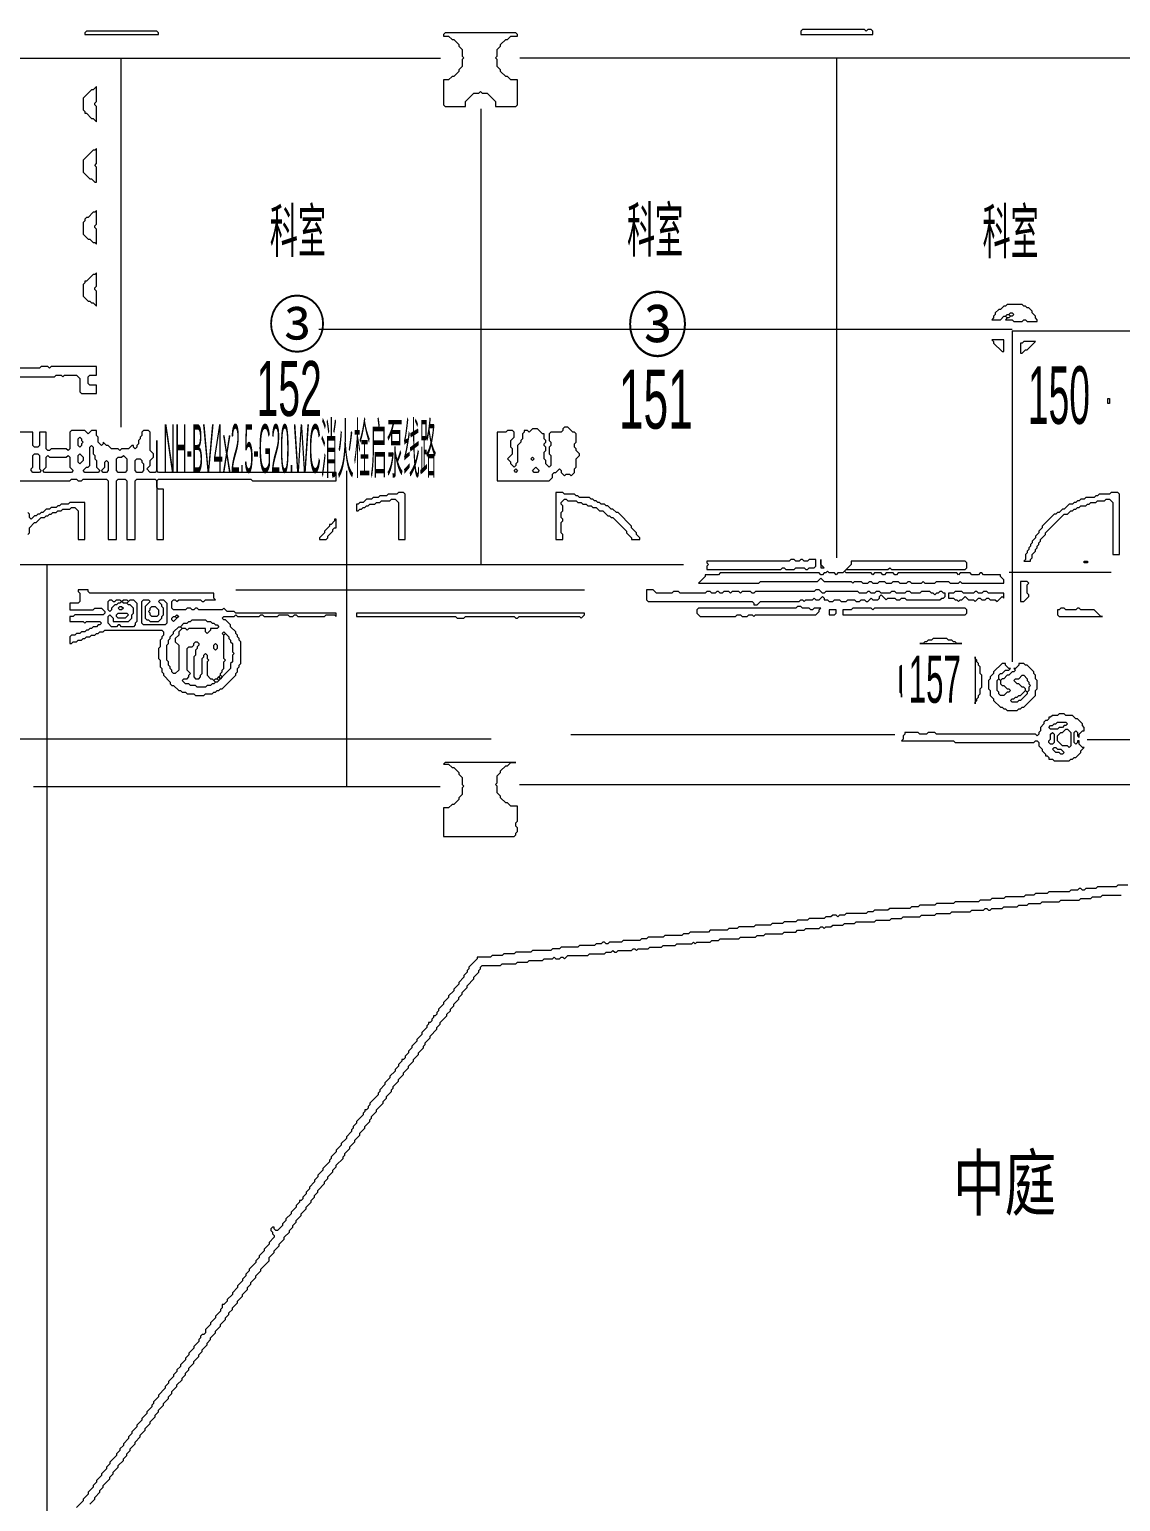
# Model space of a CAD drawing. Header units: millimetres. Extents: x 0 to 419, y 0 to 297.
# Drawn here: x 164.9 to 221.9, y 148.1 to 225 of the extents above; entities that cross this region are included whole.
import ezdxf

# ---------------------------------------------------------------- set-up
doc = ezdxf.new("R2010")
doc.units = ezdxf.units.MM
for name, color, linetype, lineweight in [('PAGE_001_OCR_TEXT', 6, 'CONTINUOUS', 0), ('PAGE_001_TRACE_CURVE', 6, 'CONTINUOUS', 0), ('PAGE_001_TRACE_STRAIGHT', 5, 'CONTINUOUS', 0), ('PAGE_001_TRACE_TEXT_SYMBOL', 6, 'CONTINUOUS', 0)]:
    doc.layers.add(name, color=color, linetype=linetype, lineweight=lineweight)
doc.styles.add('wqy-unicode', font='wqy-unicode')

msp = doc.modelspace()

# ---------------------------------------------------------------- linework, layer by layer
at = {"layer": 'PAGE_001_TRACE_CURVE', "color": 6}
for points in [[(164.202, 206.863), (166.216, 206.863), (166.304, 206.951), (166.566, 206.951), (166.654, 206.863), (166.742, 206.951), (167.355, 206.951), (167.53, 206.776), (167.53, 206.075), (167.617, 205.988), (168.405, 205.988), (168.405, 206.425), (168.055, 206.425), (167.968, 206.513), (167.968, 206.863), (168.055, 206.951), (168.405, 206.951), (168.405, 207.389), (166.041, 207.389), (165.953, 207.301), (165.866, 207.389), (165.515, 207.389), (165.428, 207.301), (157.984, 207.301)], [(163.414, 201.433), (167.004, 201.433), (167.092, 201.521), (167.355, 201.521), (167.442, 201.433), (167.617, 201.433), (167.705, 201.521), (168.931, 201.521), (169.018, 201.433), (169.018, 198.368), (169.456, 198.368), (169.456, 201.433), (169.544, 201.521), (169.894, 201.521), (169.982, 201.433), (169.982, 198.368), (170.42, 198.368), (170.42, 201.433), (170.507, 201.521), (171.471, 201.521), (171.558, 201.433), (171.558, 198.368), (171.908, 198.368), (171.908, 200.996), (171.646, 200.996), (171.558, 201.083), (171.558, 201.433), (171.646, 201.521), (176.462, 201.521), (176.55, 201.433), (180.929, 201.433), (180.929, 201.871), (171.646, 201.871), (171.558, 201.959), (171.558, 203.535), (171.558, 201.959), (171.471, 201.871), (171.208, 201.871), (171.033, 202.046), (171.208, 202.222), (171.208, 202.484), (171.383, 202.66), (171.383, 202.835), (171.208, 203.01), (171.208, 203.973), (171.12, 204.061), (170.857, 204.061), (170.77, 203.973), (170.77, 203.798), (170.682, 203.71), (170.682, 203.623), (170.595, 203.535), (170.595, 203.36), (170.507, 203.273), (170.507, 203.185), (170.42, 203.097), (170.332, 203.185), (170.332, 203.273), (170.244, 203.273), (170.069, 203.097), (169.719, 203.097), (169.631, 203.01)], [(169.631, 203.01), (169.544, 203.097), (169.194, 203.097), (169.018, 203.273), (168.931, 203.273), (168.756, 203.448), (168.756, 203.36), (168.668, 203.273), (168.493, 203.448), (168.493, 203.71), (168.405, 203.798), (168.405, 204.061), (168.143, 204.061), (167.968, 203.886), (167.792, 204.061), (167.092, 204.061), (167.004, 203.973), (167.004, 203.097), (166.917, 203.01), (166.829, 203.097), (166.041, 203.097), (165.953, 203.01), (165.866, 203.01), (165.778, 203.097), (165.778, 203.973), (165.428, 203.973), (165.428, 203.273), (165.34, 203.185), (165.165, 203.185), (165.078, 203.273), (165.078, 203.973), (164.377, 203.973)], [(164.815, 198.631), (164.902, 198.718), (164.902, 198.981), (165.165, 199.244), (165.253, 199.244), (165.515, 199.507), (165.691, 199.507), (165.778, 199.594), (165.866, 199.594), (165.953, 199.682), (166.041, 199.682), (166.128, 199.769), (166.304, 199.769), (166.391, 199.857), (166.566, 199.857), (166.654, 199.945), (167.004, 199.945), (167.092, 200.032), (167.267, 200.032), (167.442, 199.857), (167.442, 198.368), (167.792, 198.368), (167.792, 200.295), (167.004, 200.295), (166.917, 200.207), (166.566, 200.207), (166.479, 200.12), (166.391, 200.12), (166.304, 200.032), (166.041, 200.032), (165.953, 199.945), (165.778, 199.945), (165.603, 199.769), (165.515, 199.769), (165.428, 199.682), (165.34, 199.682), (165.253, 199.594), (165.165, 199.594), (164.99, 199.419), (164.902, 199.507), (164.902, 199.682), (164.815, 199.769)], [(222.264, 180.327), (221.738, 180.327), (221.651, 180.239), (220.687, 180.239), (220.6, 180.152), (220.074, 180.152), (219.987, 180.064), (219.899, 180.064), (219.812, 180.152), (219.724, 180.152), (219.636, 180.064), (219.286, 180.064), (219.199, 179.976), (218.148, 179.976), (218.06, 179.889), (217.447, 179.889), (217.359, 179.801), (216.922, 179.801), (216.834, 179.714), (215.871, 179.714), (215.783, 179.626), (215.17, 179.626), (215.083, 179.538), (214.557, 179.538), (214.47, 179.451), (213.243, 179.451), (213.156, 179.363), (212.28, 179.363), (212.193, 179.276), (211.404, 179.276), (211.317, 179.188), (210.967, 179.188), (210.879, 179.101), (209.828, 179.101), (209.74, 179.013), (209.04, 179.013), (208.952, 178.925), (208.69, 178.925), (208.602, 178.838), (207.551, 178.838), (207.464, 178.75), (207.201, 178.75), (207.113, 178.663), (207.026, 178.75), (206.851, 178.75), (206.763, 178.663), (206.5, 178.663), (206.413, 178.575), (205.624, 178.575)], [(206.5, 178.137), (206.763, 178.137), (206.851, 178.225), (207.376, 178.225), (207.464, 178.312), (207.989, 178.312), (208.077, 178.4), (209.04, 178.4), (209.127, 178.488), (209.828, 178.488), (209.916, 178.575), (210.441, 178.575), (210.529, 178.663), (211.404, 178.663), (211.492, 178.75), (212.193, 178.75), (212.28, 178.838), (212.981, 178.838), (213.068, 178.925), (214.032, 178.925), (214.119, 179.013), (214.732, 179.013), (214.82, 179.101), (214.907, 179.101), (214.995, 179.013), (215.083, 179.013), (215.17, 179.101), (215.696, 179.101), (215.783, 179.188), (216.484, 179.188), (216.571, 179.276), (217.009, 179.276), (217.097, 179.363), (217.71, 179.363), (217.797, 179.451), (218.673, 179.451), (218.761, 179.538), (219.724, 179.538), (219.812, 179.626), (220.337, 179.626), (220.425, 179.714), (220.862, 179.714), (220.95, 179.801), (221.913, 179.801)], [(205.624, 178.575), (205.537, 178.488), (205.011, 178.488), (204.924, 178.4), (204.311, 178.4), (204.223, 178.312), (203.698, 178.312), (203.61, 178.225), (202.822, 178.225), (202.735, 178.137), (201.946, 178.137), (201.859, 178.05), (201.421, 178.05), (201.333, 177.962), (200.458, 177.962), (200.37, 177.874), (199.407, 177.874), (199.319, 177.787), (199.056, 177.787), (198.969, 177.699), (198.093, 177.699), (198.006, 177.612), (197.217, 177.612), (197.13, 177.524), (196.867, 177.524), (196.779, 177.437), (195.904, 177.437), (195.816, 177.349), (195.203, 177.349), (195.116, 177.261), (195.028, 177.261), (194.94, 177.349), (194.853, 177.349), (194.765, 177.261), (194.503, 177.261), (194.415, 177.174), (193.627, 177.174), (193.539, 177.086), (192.664, 177.086), (192.576, 176.999), (192.226, 176.999), (192.138, 176.911), (191.175, 176.911), (191.087, 176.824), (190.299, 176.824), (190.211, 176.736), (189.686, 176.736), (189.598, 176.648), (189.073, 176.648), (188.985, 176.561), (188.285, 176.561), (188.285, 176.473), (187.847, 176.035), (187.847, 175.948), (187.759, 175.86), (187.759, 175.773), (187.584, 175.597), (187.584, 175.51), (187.321, 175.247), (187.321, 175.159), (187.059, 174.897), (187.059, 174.809), (186.796, 174.546), (186.796, 174.459)], [(188.46, 175.948), (188.46, 176.035), (188.548, 176.123), (189.511, 176.123), (189.598, 176.21), (190.299, 176.21), (190.387, 176.298), (190.912, 176.298), (191, 176.386), (191.7, 176.386), (191.788, 176.473), (192.226, 176.473), (192.313, 176.561), (192.401, 176.473), (192.576, 176.473), (192.664, 176.561), (192.751, 176.561), (192.839, 176.473), (193.014, 176.648), (194.065, 176.648), (194.152, 176.736), (194.94, 176.736), (195.028, 176.824), (195.291, 176.824), (195.378, 176.911), (195.466, 176.824), (195.553, 176.824), (195.641, 176.911), (196.342, 176.911), (196.429, 176.999), (196.517, 176.999), (196.604, 176.911), (196.692, 176.999), (197.217, 176.999), (197.305, 177.086), (197.918, 177.086), (198.006, 177.174), (198.619, 177.174), (198.706, 177.261), (199.494, 177.261), (199.582, 177.349), (199.669, 177.261), (199.757, 177.349), (200.458, 177.349), (200.545, 177.437), (200.895, 177.437), (200.983, 177.524), (201.946, 177.524), (202.034, 177.612), (202.822, 177.612), (202.91, 177.699), (203.26, 177.699), (203.348, 177.787), (204.223, 177.787), (204.311, 177.874), (204.924, 177.874), (205.011, 177.962), (205.362, 177.962), (205.449, 178.05), (206.15, 178.05), (206.238, 178.137), (206.325, 178.137), (206.413, 178.05), (206.5, 178.137)], [(180.929, 165.701), (181.279, 166.051), (181.279, 166.139), (181.366, 166.226), (181.366, 166.314), (181.629, 166.577), (181.629, 166.664), (181.892, 166.927), (181.892, 167.015), (182.155, 167.277), (182.155, 167.365), (182.417, 167.628), (182.417, 167.715), (182.68, 167.978), (182.68, 168.066), (182.768, 168.153), (182.768, 168.241), (183.03, 168.503), (183.03, 168.591), (183.381, 168.941), (183.381, 169.029), (183.556, 169.204), (183.556, 169.292), (183.818, 169.554), (183.818, 169.642), (183.906, 169.73), (183.906, 169.817), (184.169, 170.08), (184.169, 170.167), (184.432, 170.43), (184.432, 170.518), (184.694, 170.781), (184.694, 170.868), (184.957, 171.131), (184.957, 171.218), (185.22, 171.481), (185.22, 171.569), (185.482, 171.831), (185.482, 171.919), (185.57, 172.007), (185.57, 172.094), (185.833, 172.357), (185.833, 172.445), (186.183, 172.795), (186.183, 172.882), (186.358, 173.058), (186.358, 173.145), (186.708, 173.495), (186.708, 173.583), (186.884, 173.758), (186.884, 173.846), (187.059, 174.021), (187.059, 174.109), (187.321, 174.371), (187.321, 174.459), (187.497, 174.634), (187.497, 174.722), (187.759, 174.984), (187.759, 175.072), (188.11, 175.422), (188.11, 175.51), (188.372, 175.773), (188.372, 175.86), (188.46, 175.948)], [(186.796, 174.459), (186.533, 174.196), (186.533, 174.109), (186.271, 173.846), (186.271, 173.758), (186.183, 173.671), (186.183, 173.583), (186.095, 173.495), (186.008, 173.495), (186.008, 173.408), (185.92, 173.32), (185.92, 173.233), (185.833, 173.145), (185.745, 173.145), (185.745, 173.058), (185.658, 172.97), (185.658, 172.882), (185.395, 172.62), (185.395, 172.532), (185.132, 172.269), (185.132, 172.182), (184.869, 171.919), (184.869, 171.831), (184.694, 171.656), (184.694, 171.569), (184.519, 171.394), (184.519, 171.306), (184.432, 171.218), (184.344, 171.218), (184.344, 171.131), (184.169, 170.956), (184.169, 170.868), (183.994, 170.693), (183.994, 170.605), (183.731, 170.343), (183.731, 170.255), (183.468, 169.992), (183.468, 169.905), (183.205, 169.642), (183.205, 169.554), (183.118, 169.467), (183.118, 169.379), (182.68, 168.941), (182.68, 168.854), (182.592, 168.766), (182.592, 168.679), (182.505, 168.591), (182.417, 168.591), (182.417, 168.503), (182.33, 168.416), (182.33, 168.328), (181.979, 167.978), (181.979, 167.89), (181.804, 167.715), (181.804, 167.628), (181.717, 167.54), (181.717, 167.452), (181.454, 167.19), (181.454, 167.102), (181.191, 166.839), (181.191, 166.752), (180.929, 166.489), (180.929, 166.402), (180.666, 166.139)], [(180.666, 166.139), (180.666, 166.051), (180.578, 165.964), (180.578, 165.876), (180.228, 165.526), (180.228, 165.438), (179.965, 165.175), (179.965, 165.088), (179.79, 164.913), (179.79, 164.825), (179.527, 164.562), (179.527, 164.475), (179.352, 164.3), (179.352, 164.212), (179.177, 164.037), (179.177, 163.949), (179.089, 163.862), (179.002, 163.862), (179.002, 163.774), (178.827, 163.599), (178.827, 163.511), (178.564, 163.249), (178.564, 163.161), (178.301, 162.898), (178.301, 162.811), (178.126, 162.636), (178.126, 162.548), (177.863, 162.285), (177.776, 162.285), (177.688, 162.373), (177.688, 162.46), (177.601, 162.46), (177.513, 162.373), (177.513, 162.285), (177.601, 162.198), (177.601, 162.11), (177.688, 162.023), (177.688, 161.935), (177.426, 161.672), (177.426, 161.585), (177.163, 161.322), (177.163, 161.234), (176.9, 160.972), (176.9, 160.884), (176.725, 160.709), (176.725, 160.621), (176.375, 160.271), (176.375, 160.183), (176.2, 160.008), (176.2, 159.921), (176.024, 159.745), (176.024, 159.658), (175.762, 159.395), (175.762, 159.308), (175.499, 159.045), (175.499, 158.957), (175.236, 158.694), (175.236, 158.607), (175.061, 158.432), (174.973, 158.432), (174.973, 158.257), (174.886, 158.169), (174.886, 158.081), (174.623, 157.819)], [(173.485, 155.366), (173.485, 155.454), (173.747, 155.717), (173.747, 155.804), (173.923, 155.98), (173.923, 156.067), (174.185, 156.33), (174.185, 156.417), (174.36, 156.593), (174.36, 156.68), (174.623, 156.943), (174.623, 157.03), (174.886, 157.293), (174.886, 157.381), (175.149, 157.644), (175.149, 157.731), (175.324, 157.906), (175.324, 157.994), (175.499, 158.169), (175.499, 158.257), (175.762, 158.519), (175.762, 158.607), (176.024, 158.87), (176.024, 158.957), (176.287, 159.22), (176.287, 159.308), (176.462, 159.483), (176.462, 159.57), (176.725, 159.833), (176.725, 159.921), (176.988, 160.183), (176.988, 160.271), (177.426, 160.709), (177.426, 160.884), (177.688, 161.147), (177.688, 161.234), (177.951, 161.497), (177.951, 161.585), (178.214, 161.847), (178.214, 161.935), (178.476, 162.198), (178.476, 162.285), (178.652, 162.46), (178.652, 162.548), (178.827, 162.723), (178.827, 162.811), (179.089, 163.073), (179.089, 163.161), (179.352, 163.424), (179.352, 163.511), (179.615, 163.774), (179.615, 163.862), (179.79, 164.037), (179.79, 164.124), (179.965, 164.3), (179.965, 164.387), (180.316, 164.737), (180.316, 164.825), (180.491, 165), (180.491, 165.088), (180.753, 165.351), (180.753, 165.438), (180.929, 165.613), (180.929, 165.701)], [(174.623, 157.819), (174.623, 157.731), (174.36, 157.468), (174.36, 157.381), (174.098, 157.118), (174.098, 156.943), (174.01, 156.855), (173.923, 156.855), (173.835, 156.768), (173.835, 156.68), (173.747, 156.593), (173.747, 156.505), (173.485, 156.242), (173.485, 156.155), (173.222, 155.892), (173.222, 155.804), (173.047, 155.629), (173.047, 155.542), (172.784, 155.279), (172.784, 155.191), (172.609, 155.016), (172.609, 154.929), (172.434, 154.753), (172.434, 154.666), (172.171, 154.403), (172.171, 154.316), (171.996, 154.14), (171.996, 154.053), (171.646, 153.702), (171.646, 153.615), (171.383, 153.352), (171.383, 153.265), (171.295, 153.177), (171.295, 153.089), (171.033, 152.827), (171.033, 152.739), (170.77, 152.476), (170.77, 152.389), (170.507, 152.126), (170.507, 152.038), (170.244, 151.776), (170.244, 151.688), (170.069, 151.513), (170.069, 151.425), (169.807, 151.163), (169.807, 151.075), (169.631, 150.9), (169.631, 150.812), (169.456, 150.637), (169.456, 150.55), (169.106, 150.199), (169.106, 150.112), (168.931, 149.937), (168.931, 149.849), (168.668, 149.586), (168.668, 149.499), (168.405, 149.236), (168.405, 149.148), (168.23, 148.973), (168.23, 148.886), (167.968, 148.623), (167.968, 148.535), (167.705, 148.273), (167.705, 148.185)], [(168.055, 148.01), (168.318, 148.273), (168.318, 148.36), (168.581, 148.623), (168.581, 148.71), (168.756, 148.886), (168.756, 148.973), (169.106, 149.323), (169.106, 149.411), (169.281, 149.586), (169.281, 149.674), (169.544, 149.937), (169.544, 150.024), (169.807, 150.287), (169.807, 150.374), (169.982, 150.55), (169.982, 150.637), (170.157, 150.812), (170.157, 150.9), (170.42, 151.163), (170.42, 151.25), (170.682, 151.513), (170.682, 151.601), (170.945, 151.863), (170.945, 151.951), (171.208, 152.214), (171.208, 152.301), (171.471, 152.564), (171.471, 152.651), (171.646, 152.827), (171.646, 152.914), (171.908, 153.177), (171.908, 153.265), (172.171, 153.527), (172.171, 153.615), (172.346, 153.79), (172.346, 153.878), (172.609, 154.14), (172.609, 154.228), (172.872, 154.491), (172.872, 154.578), (173.047, 154.753), (173.047, 154.841), (173.222, 155.016), (173.222, 155.104), (173.485, 155.366)], [(167.705, 148.185), (167.355, 147.835)]]:
    msp.add_lwpolyline(points, dxfattribs=at)
for points in [[(167.442, 203.623), (167.53, 203.71), (167.617, 203.623), (167.617, 203.535), (167.705, 203.448), (167.617, 203.36), (167.617, 203.273), (167.53, 203.185), (167.442, 203.273)], [(168.055, 203.185), (168.143, 203.273), (168.23, 203.185), (168.23, 202.835), (168.318, 202.747), (168.318, 202.572), (168.405, 202.484), (168.405, 202.134), (168.581, 201.959), (168.493, 201.871), (167.792, 201.871), (167.705, 201.959), (167.88, 202.134), (167.968, 202.134), (168.055, 202.222)], [(165.078, 202.747), (165.165, 202.835), (165.34, 202.835), (165.428, 202.747), (165.428, 202.046), (165.515, 201.959), (165.428, 201.871), (165.078, 201.871), (164.99, 201.959), (164.99, 202.046), (165.078, 202.134)], [(165.778, 202.66), (165.866, 202.747), (165.953, 202.66), (166.829, 202.66), (166.917, 202.747), (167.004, 202.66), (167.004, 202.134), (167.179, 201.959), (167.092, 201.871), (165.691, 201.871), (165.603, 201.959), (165.778, 202.134)], [(167.442, 202.747), (167.53, 202.835), (167.705, 202.66), (167.705, 202.484), (167.53, 202.309), (167.442, 202.397)], [(168.843, 202.397), (168.931, 202.484), (169.018, 202.397), (169.018, 201.959), (168.931, 201.871), (168.756, 201.871), (168.668, 201.959), (168.843, 202.134)], [(169.719, 202.66), (169.807, 202.747), (169.982, 202.572), (169.982, 201.959), (169.894, 201.871), (169.544, 201.871), (169.456, 201.959), (169.456, 202.572), (169.544, 202.66)], [(170.42, 202.484), (170.507, 202.572), (170.682, 202.572), (170.77, 202.484), (170.77, 202.397), (170.857, 202.309), (170.857, 201.959), (170.77, 201.871), (170.507, 201.871), (170.42, 201.959)]]:
    msp.add_lwpolyline(points, close=True, dxfattribs=at)
at = {"layer": 'PAGE_001_TRACE_STRAIGHT', "color": 5}
for p, q in [((158.072, 223.492), (186.369, 223.492)), ((169.67, 223.492), (169.67, 204.221)), ((190.517, 223.506), (242.196, 223.506)), ((207.049, 223.506), (207.049, 197.41)), ((188.48, 220.854), (188.48, 197.056)), ((180.02, 209.346), (216.227, 209.346)), ((216.227, 209.267), (216.227, 191.975)), ((216.227, 209.267), (226.906, 209.267)), ((181.454, 201.958), (181.454, 185.472)), ((164.201, 197.056), (199.056, 197.056)), ((165.806, 197.056), (165.806, 143.105)), ((216.073, 196.66), (221.388, 196.66)), ((175.674, 195.741), (193.89, 195.741)), ((155.444, 187.958), (189.022, 187.958)), ((193.178, 188.178), (210.091, 188.178)), ((220.147, 187.918), (240.337, 187.918)), ((165.117, 185.472), (186.358, 185.472)), ((190.499, 185.57), (242.196, 185.57))]:
    msp.add_line(p, q, dxfattribs=at)
at = {"layer": 'PAGE_001_TRACE_TEXT_SYMBOL', "color": 6}
for points in [[(167.88, 224.905), (167.792, 224.817), (167.792, 224.73), (171.646, 224.73), (171.646, 224.817), (171.558, 224.905)], [(186.621, 224.817), (186.533, 224.73), (186.533, 224.642), (186.796, 224.642), (186.971, 224.467), (187.059, 224.467), (187.321, 224.204), (187.321, 224.117), (187.497, 223.941), (187.497, 223.591), (187.584, 223.504), (187.497, 223.416), (187.497, 223.066), (187.321, 222.89), (187.321, 222.803), (187.059, 222.54), (186.971, 222.54), (186.796, 222.365), (186.533, 222.365), (186.533, 221.051), (186.621, 220.964), (187.672, 220.964), (187.672, 221.226), (188.11, 221.664), (188.372, 221.664), (188.46, 221.752), (188.548, 221.664), (188.81, 221.664), (189.248, 221.226), (189.248, 220.964), (190.299, 220.964), (190.387, 221.051), (190.387, 222.365), (190.036, 222.365), (189.861, 222.54), (189.774, 222.54), (189.511, 222.803), (189.511, 222.89), (189.336, 223.066), (189.336, 223.416), (189.248, 223.504), (189.336, 223.591), (189.336, 223.941), (189.511, 224.117), (189.511, 224.204), (189.774, 224.467), (189.861, 224.467), (190.036, 224.642), (190.387, 224.642), (190.387, 224.73), (190.299, 224.817)], [(205.274, 224.992), (205.187, 224.905), (205.187, 224.73), (208.952, 224.73), (208.952, 224.905), (208.865, 224.992), (208.69, 224.992), (208.602, 224.905), (208.514, 224.992)], [(168.405, 222.015), (168.23, 221.839), (168.143, 221.839), (167.705, 221.402), (167.705, 220.789), (167.792, 220.701), (167.792, 220.613), (167.88, 220.613), (168.143, 220.351), (168.23, 220.351), (168.405, 220.175), (168.405, 220.964), (168.318, 221.051), (168.318, 221.139), (168.405, 221.226)], [(168.405, 218.774), (168.318, 218.687), (168.23, 218.687), (167.705, 218.161), (167.705, 217.548), (168.055, 217.198), (168.143, 217.198), (168.318, 217.023), (168.405, 217.023), (168.405, 217.811), (168.318, 217.898), (168.405, 217.986)], [(168.405, 215.534), (168.318, 215.446), (168.23, 215.446), (167.968, 215.183), (167.88, 215.183), (167.792, 215.096), (167.792, 215.008), (167.705, 214.921), (167.705, 214.308), (167.968, 214.045), (168.055, 214.045), (168.23, 213.87), (168.318, 213.87), (168.405, 213.782), (168.405, 214.57), (168.318, 214.658), (168.318, 214.746), (168.405, 214.833)], [(168.405, 212.293), (168.318, 212.206), (168.23, 212.206), (167.88, 211.855), (167.792, 211.855), (167.792, 211.768), (167.705, 211.68), (167.705, 211.067), (167.968, 210.804), (168.055, 210.804), (168.143, 210.717), (168.23, 210.717), (168.405, 210.542), (168.405, 211.33), (168.318, 211.418), (168.318, 211.505), (168.405, 211.593)], [(215.958, 210.629), (215.871, 210.542), (215.783, 210.542), (215.608, 210.367), (215.52, 210.367), (215.345, 210.191), (215.345, 210.104), (215.258, 210.016), (215.258, 209.929), (215.17, 209.841), (215.608, 209.841), (215.783, 210.016), (215.871, 210.016), (215.958, 209.929), (215.871, 209.841), (216.221, 209.841), (216.309, 209.753), (216.746, 209.753), (216.834, 209.841), (216.922, 209.841), (217.009, 209.753), (217.535, 209.753), (217.535, 209.841), (217.447, 209.929), (217.447, 210.016), (217.272, 210.191), (217.272, 210.279), (217.097, 210.454), (217.009, 210.454), (216.922, 210.542), (216.834, 210.542), (216.746, 210.629)], [(215.871, 210.016), (215.958, 210.104), (216.046, 210.104), (216.133, 210.016), (216.046, 209.929), (215.958, 209.929)], [(216.046, 210.104), (216.133, 210.191), (216.221, 210.191), (216.309, 210.104), (216.221, 210.016), (216.133, 210.016)], [(215.17, 208.79), (215.258, 208.703), (215.258, 208.615), (215.696, 208.177), (215.783, 208.177), (215.783, 208.79)], [(216.834, 208.703), (216.746, 208.615), (216.659, 208.615), (216.659, 208.089), (216.746, 208.089), (216.922, 208.265), (217.009, 208.265), (217.447, 208.703)], [(221.213, 205.725), (221.3, 205.725), (221.3, 205.462), (221.213, 205.462)], [(191.087, 202.572), (191.175, 202.66), (191.262, 202.572), (191.175, 202.484)], [(191.35, 202.134), (191.525, 201.959), (191.437, 201.871), (191.262, 201.871), (191.175, 201.959)], [(190.211, 201.959), (190.299, 202.046), (190.387, 201.959), (190.299, 201.871)], [(184.169, 200.82), (184.081, 200.733), (183.643, 200.733), (183.556, 200.645), (183.205, 200.645), (183.118, 200.558), (182.855, 200.558), (182.768, 200.47), (182.505, 200.47), (182.33, 200.295), (182.155, 200.295), (182.067, 200.207), (181.979, 200.207), (181.979, 199.857), (182.067, 199.857), (182.155, 199.945), (182.242, 199.945), (182.33, 200.032), (182.417, 200.032), (182.505, 200.12), (182.592, 200.12), (182.68, 200.207), (182.943, 200.207), (183.03, 200.295), (183.205, 200.295), (183.293, 200.382), (183.731, 200.382), (183.818, 200.47), (183.994, 200.47), (184.169, 200.295), (184.169, 198.368), (184.519, 198.368), (184.519, 200.733), (184.432, 200.82)], [(192.401, 200.82), (192.401, 198.368), (192.751, 198.368), (192.751, 198.631), (192.664, 198.718), (192.664, 199.244), (192.751, 199.331), (192.751, 199.419), (192.664, 199.507), (192.664, 199.769), (192.751, 199.857), (192.751, 200.12), (192.664, 200.207), (192.664, 200.295), (192.839, 200.47), (192.926, 200.47), (193.014, 200.382), (193.452, 200.382), (193.539, 200.295), (193.714, 200.295), (193.802, 200.207), (193.977, 200.207), (194.065, 200.12), (194.24, 200.12), (194.327, 200.032), (194.503, 200.032), (194.678, 199.857), (194.853, 199.857), (195.116, 199.594), (195.203, 199.594), (195.291, 199.507), (195.378, 199.507), (196.079, 198.806), (196.079, 198.718), (196.342, 198.456), (196.342, 198.368), (196.779, 198.368), (196.779, 198.456), (196.604, 198.631), (196.604, 198.718), (196.342, 198.981), (196.342, 199.069), (195.641, 199.769), (195.553, 199.769), (195.378, 199.945), (195.291, 199.945), (195.116, 200.12), (195.028, 200.12), (194.94, 200.207), (194.765, 200.207), (194.678, 200.295), (194.59, 200.295), (194.503, 200.382), (194.415, 200.382), (194.327, 200.47), (194.24, 200.47), (194.152, 200.558), (193.627, 200.558), (193.539, 200.645), (193.452, 200.645), (193.364, 200.733), (192.839, 200.733), (192.751, 200.82)], [(180.841, 199.419), (180.841, 199.331), (180.666, 199.156), (180.578, 199.156), (180.578, 199.069), (180.316, 198.806), (180.316, 198.718), (180.053, 198.456), (180.053, 198.368), (180.403, 198.368), (180.491, 198.456), (180.491, 198.543), (180.753, 198.806), (180.753, 198.894), (180.841, 198.981), (180.929, 198.981), (180.929, 199.419)], [(204.661, 197.317), (204.574, 197.23), (200.282, 197.23), (200.282, 197.142), (200.37, 197.054), (200.282, 196.967), (200.282, 196.792), (204.136, 196.792), (204.223, 196.879), (204.311, 196.879), (204.398, 196.792), (204.836, 196.792), (204.924, 196.879), (205.362, 196.879), (205.449, 196.792), (205.537, 196.792), (205.624, 196.879), (205.887, 196.879), (205.975, 196.967), (205.975, 197.317), (205.624, 197.317), (205.537, 197.23), (205.362, 197.23), (205.274, 197.317), (205.187, 197.317), (205.099, 197.23), (204.924, 197.23), (204.836, 197.317)], [(206.238, 197.317), (206.238, 196.879), (206.413, 196.879), (206.238, 197.054)], [(219.987, 197.23), (220.162, 197.23), (220.162, 197.142), (219.987, 197.142)], [(216.659, 196.179), (216.659, 195.128), (216.834, 195.128), (217.097, 195.39), (217.097, 195.478), (217.009, 195.566), (217.009, 196.003), (217.097, 196.091), (217.009, 196.179)], [(170.157, 195.215), (170.332, 195.215), (170.507, 195.04), (170.507, 194.077), (170.42, 193.989), (170.42, 193.902), (170.332, 193.814), (169.719, 193.814), (169.631, 193.902), (169.544, 193.902), (169.456, 193.814), (169.194, 193.814), (169.018, 193.989), (169.018, 194.339), (169.106, 194.427), (169.281, 194.252), (169.281, 194.077), (170.069, 194.077), (170.244, 194.252), (170.244, 194.427), (170.332, 194.515), (170.332, 194.777), (170.157, 194.953), (170.069, 194.953), (169.982, 195.04)], [(169.018, 195.128), (169.106, 195.215), (169.194, 195.215), (169.281, 195.128), (169.369, 195.128), (169.456, 195.215), (169.631, 195.215), (169.719, 195.128), (169.631, 195.04), (169.544, 195.04), (169.456, 194.953), (169.369, 194.953), (169.194, 194.777), (169.194, 194.69), (169.106, 194.602), (169.018, 194.69)], [(169.719, 195.128), (169.807, 195.215), (169.982, 195.215), (170.069, 195.128), (169.982, 195.04), (169.807, 195.04)], [(170.77, 195.128), (170.857, 195.215), (171.12, 195.215), (171.208, 195.128), (170.945, 194.865), (170.945, 194.252), (171.033, 194.164), (171.12, 194.164), (171.208, 194.077), (171.646, 194.077), (171.821, 194.252), (171.821, 194.339), (171.908, 194.427), (171.908, 194.777), (171.821, 194.865), (171.821, 194.953), (171.646, 195.128), (171.733, 195.215), (171.908, 195.215), (172.084, 195.04), (172.084, 193.989), (171.996, 193.902), (170.857, 193.902), (170.77, 193.989)], [(213.243, 195.653), (213.156, 195.566), (212.893, 195.566), (212.893, 195.303), (213.156, 195.303), (213.243, 195.215), (213.331, 195.215), (213.419, 195.128), (213.506, 195.215), (213.594, 195.215), (213.769, 195.39), (213.944, 195.215), (214.207, 195.215), (214.294, 195.128), (214.47, 195.303), (214.557, 195.303), (214.645, 195.215), (214.82, 195.215), (214.907, 195.303), (214.995, 195.303), (215.083, 195.215), (215.345, 195.215), (215.433, 195.128), (215.696, 195.39), (215.783, 195.303), (215.783, 195.566), (214.995, 195.566), (214.907, 195.653), (214.732, 195.653), (214.645, 195.566), (214.47, 195.566), (214.382, 195.653), (214.294, 195.653), (214.207, 195.566), (213.681, 195.566), (213.594, 195.653)], [(169.456, 194.427), (169.544, 194.515), (169.982, 194.515), (170.069, 194.427), (169.894, 194.252), (169.544, 194.252), (169.456, 194.339)], [(169.544, 194.777), (169.631, 194.865), (169.719, 194.865), (169.807, 194.777), (169.719, 194.69), (169.631, 194.69)], [(171.208, 194.777), (171.295, 194.865), (171.471, 194.865), (171.646, 194.69), (171.646, 194.427), (171.558, 194.339), (171.295, 194.339), (171.208, 194.427), (171.208, 194.515), (171.12, 194.602), (171.208, 194.69)], [(181.979, 194.515), (181.979, 194.339), (187.146, 194.339), (187.234, 194.252), (187.584, 194.252), (187.672, 194.339), (190.211, 194.339), (190.299, 194.252), (190.387, 194.252), (190.474, 194.339), (193.627, 194.339), (193.714, 194.252), (193.89, 194.427), (193.89, 194.515)], [(205.011, 194.865), (204.924, 194.777), (199.845, 194.777), (199.757, 194.69), (199.757, 194.515), (199.932, 194.339), (201.771, 194.339), (201.859, 194.427), (202.034, 194.427), (202.122, 194.339), (202.384, 194.339), (202.472, 194.427), (202.647, 194.427), (202.735, 194.339), (202.822, 194.427), (205.975, 194.427), (206.15, 194.602), (206.15, 194.69), (206.238, 194.777), (205.887, 194.777), (205.8, 194.69), (205.712, 194.69), (205.624, 194.777), (205.274, 194.777), (205.187, 194.865)], [(206.675, 194.69), (206.675, 194.427), (206.938, 194.427), (207.026, 194.515), (207.026, 194.69)], [(207.901, 194.777), (207.814, 194.69), (207.376, 194.69), (207.376, 194.427), (213.769, 194.427), (213.856, 194.515), (213.856, 194.69), (213.769, 194.777), (209.04, 194.777), (208.952, 194.69), (208.865, 194.777)], [(218.761, 194.777), (218.673, 194.69), (218.585, 194.69), (218.585, 194.427), (218.673, 194.339), (220.95, 194.339), (220.862, 194.339), (220.512, 194.69), (219.812, 194.69), (219.724, 194.777), (219.636, 194.777), (219.549, 194.69), (219.023, 194.69), (218.936, 194.777)], [(172.697, 193.814), (172.784, 193.814), (172.872, 193.726), (172.697, 193.551), (172.697, 193.376), (172.521, 193.201), (172.521, 193.026), (172.697, 192.851), (172.697, 191.537), (172.521, 191.362), (172.434, 191.362), (172.346, 191.449), (172.346, 191.537), (172.259, 191.624), (172.259, 191.712), (172.171, 191.8), (172.171, 191.975), (172.084, 192.062), (172.084, 192.851), (172.171, 192.938), (172.171, 193.113), (172.259, 193.201), (172.259, 193.288), (172.434, 193.464), (172.434, 193.551)], [(172.346, 194.252), (172.434, 194.339), (172.521, 194.339), (172.609, 194.252), (172.434, 194.077), (172.346, 194.164)], [(172.521, 194.339), (172.609, 194.427), (172.697, 194.339), (172.609, 194.252)], [(173.31, 194.077), (173.397, 194.164), (174.098, 194.164), (174.185, 194.077), (174.36, 194.077), (174.448, 193.989), (174.536, 193.989), (174.623, 193.902), (174.711, 193.902), (174.798, 193.814), (174.711, 193.726), (174.36, 193.726), (174.36, 193.639), (174.185, 193.464), (174.098, 193.551), (174.098, 193.726), (173.222, 193.726), (173.134, 193.639), (173.047, 193.726), (172.872, 193.726), (172.784, 193.814), (172.959, 193.989), (173.134, 193.989), (173.222, 194.077)], [(173.485, 192.938), (173.572, 193.026), (173.66, 193.026), (173.747, 192.938), (173.747, 192.851), (173.66, 192.763), (173.66, 192.675), (173.572, 192.588), (173.572, 192.325), (173.485, 192.238), (173.485, 191.187), (173.572, 191.099), (173.747, 191.099), (173.835, 191.187), (173.835, 191.274), (173.923, 191.362), (173.923, 192.15), (174.01, 192.238), (174.01, 192.325), (174.098, 192.413), (174.185, 192.325), (174.185, 192.15), (174.273, 192.062), (174.185, 191.975), (174.185, 191.274), (174.36, 191.099), (174.448, 191.099), (174.623, 190.924), (174.536, 190.836), (174.448, 190.836), (174.36, 190.749), (174.185, 190.749), (174.098, 190.661), (173.66, 190.661), (173.572, 190.749), (173.31, 190.749), (173.222, 190.836), (173.047, 190.836), (172.872, 191.011), (172.959, 191.099), (173.134, 191.099), (173.222, 191.187), (173.222, 191.274), (173.31, 191.362), (173.134, 191.537), (173.134, 192.675), (173.222, 192.763), (173.397, 192.763), (173.485, 192.851)], [(174.536, 192.851), (174.623, 192.938), (174.711, 192.851), (174.711, 192.675), (174.623, 192.588), (174.536, 192.675)], [(175.061, 193.376), (175.149, 193.464), (175.324, 193.288), (175.324, 193.201), (175.411, 193.113), (175.411, 193.026), (175.499, 192.938), (175.499, 192.5), (175.587, 192.413), (175.499, 192.325), (175.499, 191.975), (175.411, 191.887), (175.411, 191.624), (174.973, 191.187), (174.886, 191.274), (174.886, 191.362), (174.973, 191.449), (174.973, 191.537), (175.061, 191.624), (175.061, 191.975), (175.149, 192.062), (175.061, 192.15)], [(174.973, 193.464), (175.061, 193.551), (175.149, 193.464), (175.061, 193.376)], [(212.105, 193.201), (212.017, 193.113), (211.842, 193.113), (211.755, 193.026), (211.667, 193.026), (211.58, 192.938), (211.404, 192.938), (213.594, 192.938), (213.331, 192.938), (213.243, 193.026), (213.156, 193.026), (213.068, 193.113), (212.893, 193.113), (212.806, 193.201)], [(214.294, 192.238), (214.294, 189.785), (214.294, 189.873), (214.382, 189.96), (214.382, 190.048), (214.47, 190.136), (214.47, 190.223), (214.557, 190.311), (214.557, 190.574), (214.645, 190.661), (214.645, 191.274), (214.557, 191.362), (214.557, 191.712), (214.47, 191.8), (214.47, 191.887), (214.382, 191.975), (214.382, 192.062), (214.294, 192.15)], [(210.441, 191.8), (210.354, 191.712), (210.354, 190.398), (210.441, 190.311), (210.441, 190.136)], [(215.696, 191.887), (215.258, 191.449), (215.258, 191.362), (215.083, 191.187), (215.083, 191.099), (214.995, 191.011), (214.995, 190.574), (215.083, 190.486), (215.083, 190.223), (215.258, 190.048), (215.258, 189.96), (215.608, 189.61), (215.696, 189.61), (215.783, 189.523), (215.871, 189.523), (215.958, 189.435), (216.484, 189.435), (216.571, 189.523), (216.659, 189.523), (216.746, 189.61), (216.834, 189.61), (217.447, 190.223), (217.447, 190.486), (217.535, 190.574), (217.535, 191.011), (217.447, 191.099), (217.447, 191.274), (217.359, 191.362), (217.359, 191.449), (217.009, 191.8), (216.922, 191.8), (216.834, 191.887), (216.571, 191.887), (216.571, 191.8), (216.396, 191.624), (216.309, 191.624), (216.396, 191.537), (216.309, 191.449), (216.221, 191.449), (216.046, 191.274), (215.958, 191.274), (215.783, 191.099), (215.696, 191.099), (215.608, 191.011), (215.52, 191.099), (215.52, 191.274), (215.608, 191.362), (215.696, 191.362), (215.871, 191.537), (216.046, 191.537), (216.133, 191.624), (216.046, 191.624), (215.871, 191.8), (215.871, 191.887)], [(174.536, 191.011), (174.623, 191.099), (174.711, 191.099), (174.798, 191.011), (174.711, 190.924), (174.623, 190.924)], [(174.711, 191.099), (174.798, 191.187), (174.886, 191.099), (174.798, 191.011)], [(174.798, 191.187), (174.886, 191.274), (174.973, 191.187), (174.886, 191.099)], [(215.433, 191.011), (215.52, 191.099), (215.608, 191.011), (215.608, 190.836), (215.696, 190.749), (215.783, 190.749), (215.958, 190.574), (216.046, 190.574), (216.133, 190.486), (216.046, 190.398), (215.958, 190.398), (215.783, 190.223), (215.608, 190.223), (215.52, 190.311), (215.52, 190.398), (215.433, 190.486)], [(216.746, 191.274), (216.834, 191.274), (217.009, 191.099), (217.009, 191.011), (217.097, 190.924), (217.097, 190.836), (217.184, 190.749), (217.097, 190.661), (217.097, 190.486), (217.009, 190.398), (216.922, 190.486), (216.922, 190.574), (216.834, 190.661), (216.746, 190.661), (216.571, 190.836), (216.484, 190.836), (216.309, 191.011), (216.396, 191.099), (216.571, 191.099)], [(216.922, 190.486), (217.009, 190.398), (217.009, 190.311), (216.659, 189.96), (216.571, 189.96), (216.484, 189.873), (216.221, 189.873), (216.133, 189.96), (216.221, 190.048), (216.309, 190.048), (216.396, 190.136), (216.484, 190.136), (216.571, 190.223), (216.659, 190.223)], [(218.498, 188.734), (218.585, 188.822), (219.023, 188.822), (219.111, 188.734), (219.023, 188.647), (218.936, 188.647), (218.848, 188.559), (218.673, 188.559), (218.585, 188.472), (218.235, 188.472), (218.148, 188.559), (218.235, 188.647), (218.323, 188.647), (218.41, 188.734)], [(218.235, 188.209), (218.323, 188.296), (218.41, 188.209), (218.41, 187.771), (218.323, 187.683), (218.235, 187.683), (218.148, 187.771), (218.148, 187.859), (218.235, 187.946)], [(219.023, 188.472), (219.111, 188.472), (219.286, 188.296), (219.286, 187.596), (219.199, 187.508), (219.111, 187.596), (218.848, 187.596), (218.585, 187.859), (218.585, 188.121), (218.761, 188.296), (218.848, 188.296)], [(218.323, 187.421), (218.41, 187.508), (218.498, 187.508), (218.585, 187.421), (218.761, 187.421), (218.936, 187.245), (218.848, 187.158), (218.761, 187.158), (218.673, 187.245), (218.498, 187.245)], [(186.621, 186.72), (186.533, 186.632), (186.796, 186.632), (186.971, 186.457), (187.059, 186.457), (187.321, 186.195), (187.321, 186.107), (187.497, 185.932), (187.497, 185.581), (187.584, 185.494), (187.497, 185.406), (187.497, 185.056), (187.321, 184.881), (187.321, 184.793), (187.059, 184.531), (186.971, 184.531), (186.796, 184.355), (186.533, 184.355), (186.533, 182.867), (190.211, 182.867), (190.299, 182.954), (190.299, 183.042), (190.387, 183.129), (190.387, 183.304), (190.299, 183.392), (190.299, 183.567), (190.387, 183.655), (190.387, 184.443), (190.036, 184.443), (189.861, 184.618), (189.774, 184.618), (189.511, 184.881), (189.511, 184.968), (189.336, 185.144), (189.336, 185.494), (189.248, 185.581), (189.336, 185.669), (189.336, 186.019), (189.511, 186.195), (189.511, 186.282), (189.774, 186.545), (189.861, 186.545), (190.036, 186.72), (190.299, 186.72)]]:
    msp.add_lwpolyline(points, close=True, dxfattribs=at)
for points in [[(192.839, 204.236), (192.751, 204.148), (192.751, 204.061), (192.664, 203.973), (192.138, 203.973), (192.05, 203.886), (192.05, 203.535), (192.138, 203.448), (192.138, 203.273), (192.05, 203.185), (192.05, 202.835), (192.138, 202.747), (192.138, 202.222), (192.05, 202.134), (191.875, 202.309), (191.875, 202.484), (191.788, 202.572), (191.788, 202.922), (191.875, 203.01), (191.875, 203.185), (191.788, 203.273), (191.788, 203.36), (191.875, 203.448), (191.875, 203.535), (191.788, 203.623), (191.788, 203.886), (191.7, 203.886), (191.437, 204.148), (191.175, 204.148), (191, 203.973), (190.912, 204.061), (190.737, 204.061), (190.737, 203.973), (190.649, 203.886), (190.649, 203.623), (190.562, 203.535), (190.562, 203.448), (190.387, 203.273), (190.387, 202.397), (190.299, 202.309), (190.299, 202.222), (190.211, 202.134), (190.036, 202.309), (190.036, 202.397), (189.861, 202.572), (190.124, 202.835), (190.124, 203.097), (190.036, 203.185), (190.036, 203.535), (190.211, 203.71), (190.211, 203.973), (190.124, 204.061), (189.861, 204.061), (189.774, 203.973), (189.336, 203.973), (189.336, 201.433), (192.05, 201.433), (192.226, 201.609), (192.226, 201.784), (192.313, 201.871), (192.401, 201.871), (192.576, 202.046), (192.664, 201.959), (192.664, 201.871)], [(192.664, 201.871), (192.839, 201.696), (192.926, 201.784), (193.101, 201.784), (193.189, 201.696), (193.364, 201.871), (193.364, 202.046), (193.452, 202.134), (193.452, 202.572), (193.627, 202.747), (193.627, 202.835), (193.452, 203.01), (193.452, 203.097), (193.364, 203.185), (193.364, 203.36), (193.452, 203.448), (193.452, 203.886), (193.364, 203.973), (193.277, 203.973), (193.014, 204.236), (192.839, 204.236)], [(221.388, 200.82), (221.3, 200.733), (220.775, 200.733), (220.687, 200.645), (220.6, 200.645), (220.512, 200.558), (220.074, 200.558), (219.987, 200.47), (219.812, 200.47), (219.724, 200.382), (219.636, 200.382), (219.549, 200.295), (219.461, 200.295), (219.374, 200.207), (219.199, 200.207), (218.936, 199.945), (218.848, 199.945), (218.673, 199.769), (218.585, 199.769), (218.498, 199.682), (218.41, 199.682), (217.797, 199.069), (217.797, 198.981), (217.622, 198.806), (217.622, 198.718), (217.447, 198.543), (217.447, 198.456), (217.272, 198.281), (217.272, 198.193), (217.184, 198.105), (217.184, 198.018), (217.097, 197.93), (217.097, 197.843), (217.009, 197.755), (217.009, 197.667), (216.922, 197.58), (216.922, 197.317), (216.834, 197.23), (217.184, 197.23), (217.184, 197.317), (217.272, 197.405), (217.272, 197.58), (217.447, 197.755), (217.447, 197.843), (217.535, 197.93), (217.535, 198.018), (217.622, 198.105), (217.622, 198.193), (217.71, 198.281), (217.71, 198.368), (217.972, 198.631), (217.972, 198.718), (218.936, 199.682), (219.111, 199.682), (219.286, 199.857), (219.374, 199.857), (219.461, 199.945), (219.549, 199.945), (219.636, 200.032), (219.724, 200.032), (219.812, 200.12), (220.074, 200.12), (220.162, 200.207), (220.249, 200.207)], [(220.249, 200.207), (220.337, 200.295), (220.6, 200.295), (220.687, 200.382), (221.038, 200.382), (221.125, 200.47), (221.3, 200.47), (221.475, 200.295), (221.475, 197.58), (221.826, 197.58), (221.826, 200.733), (221.738, 200.82), (221.388, 200.82)], [(207.814, 197.23), (207.814, 197.054), (207.376, 196.617), (207.113, 196.617), (207.026, 196.529), (206.938, 196.617), (206.675, 196.617), (206.588, 196.704), (206.5, 196.617), (206.413, 196.617), (206.325, 196.529), (206.238, 196.529), (206.15, 196.617), (200.983, 196.617), (200.895, 196.529), (200.195, 196.529), (200.195, 196.441), (199.845, 196.091), (202.997, 196.091), (203.085, 196.179), (206.062, 196.179), (206.238, 196.354), (206.413, 196.179), (207.814, 196.179), (207.901, 196.091), (207.989, 196.179), (208.339, 196.179), (208.427, 196.091), (208.69, 196.091), (208.777, 196.179), (208.865, 196.179), (208.952, 196.091), (209.215, 196.091), (209.303, 196.179), (209.565, 196.179), (209.653, 196.091), (209.916, 196.091), (210.003, 196.179), (210.266, 196.179), (210.354, 196.091), (210.704, 196.091), (210.791, 196.179), (210.879, 196.179), (210.967, 196.091), (211.492, 196.091), (211.58, 196.179), (211.667, 196.091), (212.193, 196.091), (212.28, 196.179), (212.893, 196.179), (212.981, 196.091), (213.419, 196.091), (213.506, 196.179), (213.594, 196.091), (215.783, 196.091), (215.783, 196.266), (215.608, 196.441), (215.608, 196.529), (214.732, 196.529), (214.645, 196.617), (214.557, 196.617), (214.47, 196.529), (214.119, 196.529), (214.032, 196.617)], [(214.032, 196.617), (213.506, 196.617), (213.419, 196.529), (213.331, 196.617), (210.266, 196.617), (210.178, 196.529), (210.091, 196.529), (210.003, 196.617), (209.653, 196.617), (209.565, 196.529), (209.478, 196.529), (209.39, 196.617), (209.04, 196.617), (208.952, 196.529), (208.865, 196.617), (207.551, 196.617), (207.464, 196.704), (207.551, 196.792), (209.74, 196.792), (209.828, 196.879), (209.916, 196.792), (213.769, 196.792), (213.856, 196.879), (213.856, 197.142), (213.769, 197.23), (207.814, 197.23)], [(167.442, 195.741), (167.442, 195.653), (167.53, 195.566), (167.53, 195.128), (167.442, 195.04), (167.004, 195.04), (167.004, 194.69), (168.23, 194.69), (168.318, 194.777), (168.668, 194.777), (168.843, 194.602), (168.843, 194.515), (168.756, 194.427), (167.267, 194.427), (167.179, 194.339), (167.004, 194.339), (167.004, 194.077), (167.705, 194.077), (167.792, 193.989), (167.88, 194.077), (168.581, 194.077), (168.668, 193.989), (168.581, 193.902), (168.493, 193.902), (168.405, 193.814), (168.23, 193.814), (168.143, 193.726), (168.055, 193.726), (167.968, 193.639), (167.88, 193.639), (167.792, 193.551), (167.617, 193.551), (167.53, 193.464), (167.355, 193.464), (167.267, 193.376), (167.092, 193.376), (167.004, 193.288), (167.004, 192.938), (167.092, 192.938), (167.179, 193.026), (167.355, 193.026), (167.442, 193.113), (167.617, 193.113), (167.705, 193.201), (167.792, 193.201), (167.88, 193.288), (168.055, 193.288), (168.143, 193.376), (168.318, 193.376), (168.405, 193.464), (168.493, 193.464), (168.581, 193.551), (168.756, 193.551), (168.843, 193.639), (171.821, 193.639), (171.908, 193.551), (171.908, 193.376), (171.821, 193.288), (171.821, 193.201), (171.733, 193.113), (171.733, 192.763), (171.646, 192.675), (171.646, 192.15), (171.733, 192.062)], [(180.841, 194.427), (180.929, 194.339), (180.929, 194.515), (175.674, 194.515), (175.587, 194.602), (175.236, 194.602), (175.061, 194.777), (174.973, 194.69), (173.747, 194.69), (173.66, 194.777), (173.572, 194.777), (173.485, 194.69), (173.397, 194.69), (173.31, 194.777), (173.134, 194.777), (173.047, 194.69), (172.434, 194.69), (172.346, 194.777), (172.346, 195.128), (172.434, 195.215), (172.521, 195.215), (172.609, 195.128), (172.697, 195.215), (173.835, 195.215), (173.923, 195.128), (174.01, 195.128), (174.098, 195.215), (174.623, 195.215), (174.536, 195.303), (174.536, 195.566), (168.055, 195.566), (167.968, 195.653), (167.968, 195.741), (167.442, 195.741)], [(197.13, 195.741), (197.13, 195.215), (197.217, 195.128), (202.647, 195.128), (202.735, 195.04), (202.735, 194.953), (202.91, 194.953), (203.085, 195.128), (205.099, 195.128), (205.187, 195.215), (205.274, 195.215), (205.362, 195.128), (205.449, 195.215), (205.8, 195.215), (205.887, 195.303), (205.975, 195.215), (206.15, 195.215), (206.325, 195.39), (206.413, 195.303), (206.413, 195.215), (206.588, 195.215), (206.675, 195.128), (206.851, 195.128), (206.938, 195.215), (207.201, 195.215), (207.288, 195.128), (207.551, 195.128), (207.639, 195.215), (207.989, 195.215), (208.077, 195.128), (208.252, 195.128), (208.339, 195.215), (208.514, 195.215), (208.602, 195.128), (208.69, 195.128), (208.865, 195.303), (208.952, 195.215), (209.215, 195.215), (209.303, 195.303), (209.303, 195.39), (209.39, 195.478), (209.653, 195.215), (209.74, 195.303), (210.091, 195.303), (210.178, 195.215), (210.354, 195.215), (210.441, 195.303), (210.616, 195.303), (210.704, 195.215), (212.455, 195.215), (212.543, 195.303), (212.63, 195.303), (212.718, 195.39), (212.718, 195.566), (212.63, 195.566), (212.543, 195.653), (212.455, 195.653), (212.368, 195.566), (212.28, 195.566), (212.193, 195.478), (212.105, 195.566), (212.017, 195.566), (211.93, 195.653), (211.492, 195.653)], [(211.492, 195.653), (211.404, 195.566), (210.967, 195.566), (210.879, 195.653), (210.704, 195.653), (210.616, 195.566), (210.178, 195.566), (210.091, 195.653), (209.916, 195.653), (209.828, 195.566), (209.39, 195.566), (209.303, 195.653), (209.127, 195.653), (209.04, 195.566), (208.865, 195.566), (208.777, 195.653), (208.69, 195.653), (208.602, 195.566), (208.252, 195.566), (208.164, 195.653), (206.5, 195.653), (206.413, 195.566), (206.325, 195.566), (206.15, 195.741), (205.975, 195.741), (205.887, 195.653), (202.822, 195.653), (202.735, 195.566), (202.647, 195.566), (202.559, 195.653), (202.122, 195.653), (202.034, 195.566), (201.946, 195.653), (201.596, 195.653), (201.509, 195.566), (201.421, 195.653), (201.158, 195.653), (201.071, 195.566), (200.983, 195.566), (200.895, 195.653), (200.808, 195.653), (200.72, 195.566), (200.545, 195.566), (200.458, 195.653), (200.282, 195.653), (200.195, 195.566), (198.881, 195.566), (198.794, 195.653), (198.531, 195.653), (198.443, 195.566), (197.655, 195.566), (197.48, 195.741), (197.13, 195.741)], [(171.733, 192.062), (171.733, 191.712), (171.821, 191.624), (171.821, 191.449), (171.908, 191.362), (171.908, 191.274), (172.259, 190.924), (172.259, 190.836), (172.346, 190.749), (172.434, 190.749), (172.697, 190.486), (172.784, 190.486), (172.872, 190.398), (173.047, 190.398), (173.134, 190.311), (173.485, 190.311), (173.572, 190.223), (174.01, 190.223), (174.098, 190.311), (174.448, 190.311), (174.536, 190.398), (174.623, 190.398), (174.711, 190.486), (174.798, 190.486), (174.886, 190.574), (174.973, 190.574), (175.674, 191.274), (175.674, 191.362), (175.762, 191.449), (175.762, 191.624), (175.849, 191.712), (175.849, 191.8), (175.937, 191.887), (175.937, 193.026), (175.849, 193.113), (175.849, 193.201), (175.762, 193.288), (175.762, 193.376), (175.674, 193.464), (175.674, 193.551), (175.411, 193.814), (175.411, 193.902), (175.149, 194.164), (175.061, 194.164), (174.973, 194.252), (175.061, 194.339), (175.587, 194.339), (175.674, 194.427), (175.762, 194.339), (176.9, 194.339), (176.988, 194.427), (177.075, 194.427), (177.163, 194.339), (177.863, 194.339), (177.951, 194.427), (178.389, 194.427), (178.476, 194.339), (178.652, 194.339), (178.739, 194.427), (178.827, 194.427), (178.914, 194.339), (180.316, 194.339), (180.403, 194.427), (180.841, 194.427)], [(218.673, 189.26), (218.585, 189.172), (218.323, 189.172), (218.235, 189.085), (218.148, 189.085), (218.148, 188.997), (218.06, 188.91), (217.972, 188.91), (217.885, 188.822), (217.885, 188.734), (217.71, 188.559), (217.71, 188.384), (217.622, 188.296), (217.622, 188.209), (217.535, 188.121), (217.447, 188.209), (212.28, 188.209), (212.193, 188.296), (211.842, 188.296), (211.755, 188.209), (211.404, 188.209), (211.317, 188.296), (210.616, 188.296), (210.616, 188.209), (210.529, 188.121), (210.529, 187.946), (210.441, 187.859), (213.156, 187.859), (213.243, 187.771), (217.359, 187.771), (217.447, 187.859), (217.535, 187.859), (217.622, 187.771), (217.622, 187.596), (217.797, 187.421), (217.797, 187.333), (217.972, 187.158), (217.972, 187.07), (218.06, 187.07), (218.148, 186.983), (218.148, 186.895), (218.323, 186.895), (218.41, 186.808), (219.199, 186.808), (219.286, 186.895), (219.374, 186.895), (219.461, 186.983), (219.549, 186.983), (219.812, 187.245), (219.812, 187.333), (219.987, 187.508), (219.899, 187.508), (219.724, 187.683), (219.724, 187.859), (219.636, 187.859), (219.636, 187.771), (219.549, 187.683), (219.461, 187.771), (219.461, 188.296), (219.549, 188.384), (219.636, 188.296), (219.636, 188.121), (219.724, 188.034), (219.724, 188.209)], [(219.724, 188.209), (219.899, 188.384), (219.987, 188.384), (219.987, 188.559), (219.899, 188.647), (219.899, 188.734), (219.636, 188.997), (219.549, 188.997), (219.374, 189.172), (219.023, 189.172), (218.936, 189.26), (218.673, 189.26)]]:
    msp.add_lwpolyline(points, dxfattribs=at)

# ---------------------------------------------------------------- texts
at = {"layer": 'PAGE_001_OCR_TEXT', "color": 6, "style": 'wqy-unicode'}
for s, height, width, p in [('科室', 2.2543, 0.475883, (177.461, 213.36)), ('科室', 2.3226, 0.461887, (196.114, 213.373)), ('科室', 2.3226, 0.461887, (214.68, 213.286)), ('③', 2.732, 0.853936, (196.113, 208.201)), ('③', 2.391, 0.92588, (177.37, 208.395)), ('152', 2.8691, 0.532181, (176.765, 204.813)), ('151', 3.074, 0.5637, (195.682, 204.153)), ('150', 3.0057, 0.482998, (217.048, 204.402)), ('NH-BV4x2.5-G20.WC消火栓启泵线路', 2.52755, 0.25, (171.897, 201.854)), ('157', 2.4592, 0.49578, (210.824, 189.842)), ('中庭', 2.8008, 0.706094, (213.13, 163.374))]:
    msp.add_text(s, height=height, dxfattribs=dict(at, width=width)).set_placement(p)

doc.saveas('drawing.dxf')
